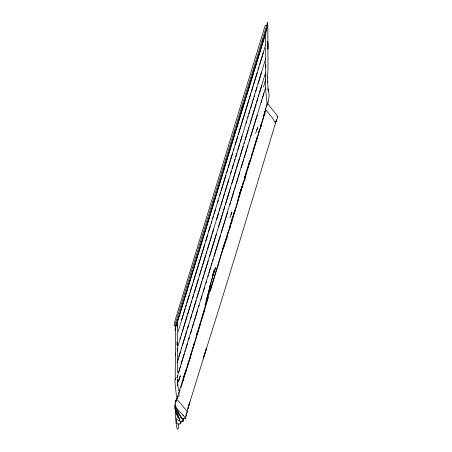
<?xml version="1.0" encoding="UTF-8"?>
<svg xmlns="http://www.w3.org/2000/svg" width="452" height="452" viewBox="0 0 452 452"><rect width="100%" height="100%" fill="white"/><g stroke="black" fill="none" stroke-linecap="round" stroke-linejoin="round"><path stroke-width="0.68" d="M267.013 25.481L265.217 25.425L174.24 323.22L174.218 325.632L175.975 325.677M265.686 61.054L265.669 73.145M177.348 335.395L177.201 345.554L177.201 342.192L177.201 345.187M175.257 355.193L175.427 353.198L175.184 379.42L175.286 378.606L174.89 381.996L176.517 396.799M267.448 25.465L267.821 27.278L268.002 68.947L267.561 77.676L267.539 77.111L268.047 89.479L267.985 88.897C269.9 94.931 269.143 101.293 266.273 106.949L266.799 105.017M175.365 353.995L175.319 327.937L175.156 330.372M203.671 357.306L203.4 358.131L206.519 348.243L187.913 408.501L189.648 402.506L186.128 415.399L186.134 414.62M177.348 348.78L177.444 372.702M177.348 349.113L177.325 351.125L177.348 349.221M177.314 331.327L177.173 323.604L177.308 327.101M265.748 64.721L265.686 67.806L265.748 64.777M267.793 24.996L267.573 22.6L175.257 323.96L175.274 327.316L177.783 320.683L265.392 33.923L267.793 24.996L267.561 26.126M265.669 45.471L265.618 32.708L265.94 32.482L225.198 165.229C209.558 217.598 193.411 269.81 177.331 322.056L177.596 321.14L177.178 322.666L177.291 326.717M176.969 349.226L201.705 267.996M265.663 59.291L265.714 47.805M267.234 102.531L267.16 103.819C265.906 94.106 264.906 84.208 265.855 74.394M175.246 329.005L175.613 325.739M176.031 401.065L177.286 396.856M265.522 59.365L265.561 58.98L261.115 73.467M265.686 75.733L265.578 76.546L265.832 74.727M178.851 423.445C177.353 440.96 174.613 413.281 175.63 410.744M210.044 285.89L209.643 287.817L210.282 284.783L208.671 291.964L208.971 290.692M267.669 102.293L267.906 103.994L277.562 116.085L277.805 116.955L275.5 122.921L276.291 120.379M209.248 289.738L213.016 275.438L215.604 267.533L212.242 277.601M177.387 417.343L177.664 416.207M185.755 416.603L185.326 418.648C179.534 419.648 179.399 411.783 176.382 408.54M180.732 421.462L180.354 423.439C180.58 418.117 174.715 413.1 175.613 408.399M210.44 284.172L211.073 281.737M265.177 109.966L265.674 108.068M209.005 290.851L206.468 299.919M267.527 102.367L262.329 121.159L251.267 157.488L248.38 165.618M208.937 290.726L204.892 305.185M263.335 116.769L263.623 115.706M263.369 116.627L264.844 111.232M245.504 175.523L238.509 197.699M181.139 421.281C181.625 424.411 177.596 425.247 176.393 422.71L176.274 420.196L176.828 417.908M224.977 164.963L223.474 170.336L223.667 169.658M234.803 132.622L235.368 130.605M263.55 86.965L265.708 79.298M183.461 419.021L182.817 421.637L180.371 421.377M175.625 405.823C174.579 411.162 181.676 415.541 182.845 420.823L182.817 421.637L183.789 418.874M200.151 323.253L198.219 329.875M246.419 171.624L244.696 177.698L245.306 175.562M186.06 415.388L186.574 413.591M211.372 280.641L212.067 278.206M237.464 201.23L238.159 198.807M193.676 344.616L194.241 342.65M230.848 222.972L229.78 226.554M175.941 408.309L175.167 410.365L175.534 410.393M191.885 350.679L192.88 347.311M199.468 326.451L200.699 322.31L187.625 365.832L184.546 374.838L186.614 368.832M213.169 203.875L214.175 200.502M244.306 178.924L245.108 176.235M175.76 411.303L175.167 412.721L175.512 412.789M244.018 143.646L244.419 142.301M234.317 211.807L234.916 209.79M205.858 240.91L206.44 238.967M206.835 237.673L207.417 235.729M219.836 195.151L220.644 192.462M210.412 253.668L215.333 237.566M215.745 236.226L216.35 234.209M198.818 306.388L199.208 305.094M208.977 273.11L210.598 267.742M178.834 393.72L180.043 389.714M197.405 332.559L197.812 331.22M239.837 193.58L241.119 189.467L235.611 208.773L222.491 249.956M251.538 155.448L252.544 152.092M254.606 145.38L256.222 140.007M186.845 303.156L189.286 295.105M237.848 135.775L181.619 319.937M228.35 167.308L231.39 157.239M262.781 54.585L263.369 52.652M234.407 161.336L235.017 159.324M235.831 156.641L236.848 153.284M237.865 149.934L239.696 143.894M260.911 74.122L225.164 191.529M247.685 117.802L248.075 116.509M248.854 113.921L249.837 110.683M201.383 283.234L201.971 281.291M202.75 278.703L203.728 275.466M236.249 168.805L265.522 72.896M180.693 365.244L191.755 329.005M177.031 377.753L177.642 375.742M178.659 372.391L180.484 366.363M181.094 364.352L182.512 359.662M214.095 256.369L219.248 239.549M229.887 204.683L230.497 202.671M231.108 200.66L233.955 191.269M190.055 356.718L191.072 353.362M215.971 272.319L218.508 263.917M241.679 187.659L242.289 185.642M242.893 183.625L243.504 181.608M238.283 134.792L248.945 99.886M258.273 69.354L258.889 67.342M259.708 64.653L262.572 55.257M249.357 98.542L250.787 93.846M251.397 91.835L253.03 86.468M253.436 85.123L254.459 81.767M180.071 339.102L180.681 337.09M181.297 335.079L181.71 333.74M182.32 331.728L186.213 318.988M215.943 221.395L228.661 179.789M199.552 275.404L200.157 273.426M200.558 272.104L202.377 266.16M202.778 264.838L205.603 255.595M206.208 253.612L206.813 251.634M207.615 248.99L209.626 242.385M210.027 241.069L211.841 235.125M212.248 233.791L213.677 229.096M216.745 219.028L218.593 212.994M223.118 198.236L224.548 193.541M181.303 348.938L181.71 347.594M182.325 345.582L186.213 332.825M223.537 210.728L224.763 206.705M225.373 204.688L228.633 193.953M231.831 183.585L236.255 169.048M236.656 167.732L237.859 163.765M240.142 156.398L243.21 146.329M254.679 108.757L256.114 104.062M256.521 102.717L257.753 98.689M258.363 96.677L258.979 94.666M259.595 92.649L261.844 85.264M191.959 328.333L224.746 220.994M185.009 351.611L185.416 350.266M186.032 348.255L187.461 343.56M188.687 339.531L189.298 337.52M190.529 333.491L191.755 329.468M192.162 328.124L193.801 322.756M194.207 321.417L195.23 318.061M245.261 153.912L265.561 87.801M236.249 183.891L238.085 177.851M238.492 176.506L239.718 172.483M241.148 167.782L243.594 159.731M244.204 157.72L245.024 155.036M249.363 140.973L249.973 138.984M250.577 136.996L257.25 115.124M261.041 102.649L261.838 100.022M181.54 383.997L184.348 374.793M201.818 317.575L223.695 245.86M231.226 221.294L232.243 217.937M239.82 193.123L240.628 190.484M206.564 303.162L208.395 297.122M223.322 248.142L218.706 263.267M260.137 127.266L261.16 123.91M245.651 175.02L246.673 171.664M247.899 167.635L249.131 163.607M223.407 248.724L265.827 109.876L265.584 109.311M183.405 380.533L183.817 379.194M229.932 228.254L230.339 226.91M260.793 127.187L261.392 125.215M178.659 396.828L179.269 394.822M226.407 240.035L227.226 237.351M264.516 115.757L265.126 113.74M241.995 108.695L242.611 106.683M175.997 325.615L181.156 308.733M181.568 307.383L186.105 292.529M186.518 291.178L192.914 270.245M193.326 268.895L202.4 239.181M202.812 237.831L214.163 200.694M214.576 199.343L219.113 184.484M219.525 183.133L235.82 129.792M236.232 128.441L252.12 76.445M252.532 75.094L263.878 37.957M264.29 36.606L266.765 28.504M265.544 45.223L238.051 135.131M214.078 213.932L215.519 209.236M217.582 202.53L218.197 200.518M221.248 190.45L225.915 175.263M226.723 172.624L227.74 169.319M231.593 156.578L232.407 153.94M233.622 149.979L234.029 148.657M235.243 144.696L237.679 136.77M176.998 335.011L183.365 314.558M183.778 313.213L185.213 308.524M185.823 306.512L186.235 305.173M190.106 292.421L191.541 287.726M191.953 286.382L192.569 284.37M193.185 282.359L200.778 257.533M200.982 256.866L204.683 244.792M208.626 231.769L210.242 226.486M211.248 223.186L211.852 221.203M212.66 218.565L213.265 216.581M201.908 267.341L215.74 222.051M219.418 210.31L220.237 207.626M221.062 204.942L222.706 199.581M240.311 141.883L242.159 135.843M246.069 123.097L246.685 121.085M250.645 108.045L251.657 104.74M252.063 103.418L252.668 101.44M253.075 100.118L253.476 98.796M254.086 96.813L254.487 95.496M255.702 91.53L256.307 89.552M256.516 88.88L256.928 87.535M258.16 83.513L261.651 72.1M186.416 318.315L187.032 316.304M187.444 314.965L190.733 304.23M191.139 302.891L191.755 300.874M192.371 298.862L193.812 294.167M194.219 292.828L198.326 279.409M186.416 332.152L186.829 330.813M187.648 328.129L188.473 325.446M190.524 318.733L191.755 314.711M192.575 312.027L192.987 310.688M193.394 309.343L196.061 300.625M196.886 297.941L198.321 293.246M198.733 291.907L200.993 284.528M204.134 274.149L207.372 263.584M207.779 262.262L208.186 260.94M209.598 256.318L210.208 254.34M250.99 120.837L251.606 118.819M252.018 117.48L254.476 109.429M177.404 361.656L178.229 358.978M178.839 356.973L180.484 351.622M224.949 220.339L245.057 154.561M262.454 98.011L263.889 93.327M200.959 299.275L201.987 295.919M203.225 291.896L204.666 287.201M205.897 283.172L206.519 281.161M207.96 276.466L208.372 275.127M219.446 238.899L220.474 235.548M221.294 232.865L227.644 212.061M175.06 404.455L174.201 408.354L175.981 408.416M238.385 197.812L239.006 195.801M197.609 331.35L196.371 335.339M200.411 322.163L201.615 318.231M258.284 133.295L259.109 130.617M225.898 239.306L223.181 248.012L224.412 244.12L223.734 246.029M226.723 236.622L228.158 231.927M186.981 366.775L188.823 360.741M210.231 291.088L215.779 272.963M180.964 387.624L204.982 309.095M244.651 180.811L245.266 178.794M226.203 160.805L226.825 158.788M254.657 81.123L257.25 72.71M230.684 173.415L231.305 171.398M232.13 168.715L233.582 164.019M236.046 169.477L176.998 362.996M245.221 139.617L246.255 136.261M246.662 134.922L248.108 130.227M248.521 128.882L248.933 127.543M250.171 123.52L250.787 121.503M228.836 193.309L229.633 190.721M230.028 189.428L230.627 187.49M218.593 226.831L223.13 212.073M211.214 265.731L212.044 263.047M212.66 261.036L213.282 259.024M180.484 365.917L176.992 377.799M246.046 172.647L249.092 162.743M256.425 139.335L257.25 136.651M249.063 163.5L250.515 158.805M252.95 150.753L254.403 146.052M176.89 399.059L181.337 384.652M201.79 318.592L202.615 315.908M203.027 314.569L204.473 309.874M231.52 223.265L232.13 221.282M190.207 358.476L190.608 357.176M238.068 163.093L239.526 158.409M245.227 154.364L246.679 149.674M247.091 148.329L247.922 145.651M195.433 317.389L197.434 310.919M239.809 193.682L241.47 188.326M232.656 217.163L234.108 212.48M234.368 189.93L235.831 185.235M182.93 358.323L184.393 353.622M241.119 189.467L240.43 191.676L242.91 184.619M204.677 309.202L206.355 303.834M262.765 41.036L263.397 39.03M185.105 372.815L186.365 368.787M253.781 70.636L254.352 68.828M203.4 358.131C228.599 278.929 252.448 199.304 276.528 119.769M175.992 399.918C172.167 407.585 181.636 412.241 185.196 417.846L185.326 418.648L187.292 411.54L177.534 399.901M183.778 376.968L185.755 370.945M183.941 376.787L185.947 370.77M240.204 115.379L241.001 112.994M242.114 108.74L243.752 103.92M177.195 397.816L175.444 402.913L177.805 396.172M249.86 161.567L250.233 160.483M231.057 214.694L231.983 212.016L229.836 218.033M256.776 130.136L257.736 127.464L255.561 133.476M277.387 117.492L277.748 116.808M175.303 407.744L175.534 407.823M179.427 421.01L178.082 420.518L177.438 419.603M182.472 414.642L183.512 415.456M176.269 413.546L177.139 415.614M176.387 411.083L177.636 413.275L179.653 420.433M180.625 417.309L181.331 418.236M178.207 416.49L178.885 417.428M265.595 109.729L272.16 117.531L275.5 122.921M178.687 390.618L177.698 385.059L177.472 379.335L177.794 385.658L177.438 378.731M268.155 89.671L268.42 91.603M267.748 82.174L267.708 81.496M267.804 41.251L267.866 44.618M267.895 49.149L267.85 43.861L267.889 48.387M214.248 270.172L212.587 275.839L214.248 270.172M180.269 375.798L178.365 381.855L180.269 375.798M267.211 23.255L267.352 22.877L267.211 23.255M196.739 334.672L196.095 336.554L198.151 330.57L196.739 334.672"/></g></svg>
